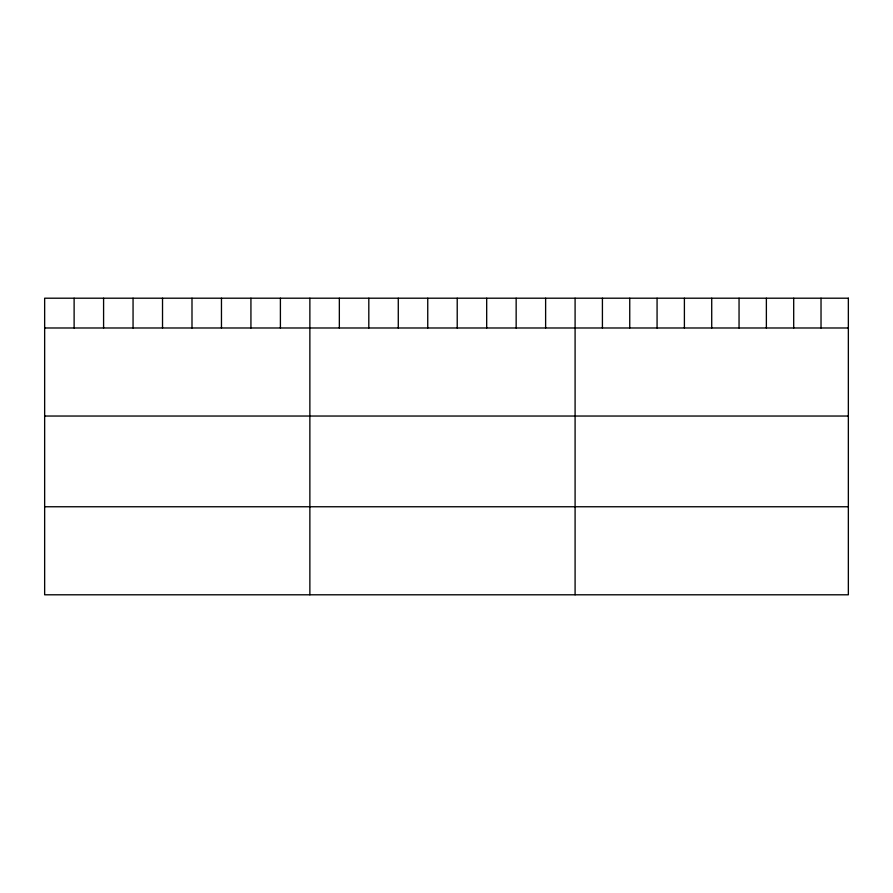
<?xml version="1.0" encoding="UTF-8"?>
<svg xmlns="http://www.w3.org/2000/svg" width="893" height="893" viewBox="0 0 893 893"><rect width="100%" height="100%" fill="white"/><g stroke="black" fill="none" stroke-linecap="round" stroke-linejoin="round"><path stroke-width="1.34" d="M44.65 327.988L848.35 327.988M44.65 416.038L848.35 416.038M44.65 506.755L848.35 506.755M821.024 298.206L821.024 327.988M793.698 298.206L793.698 327.988M766.373 298.206L766.373 327.988M739.047 298.206L739.047 327.988M711.721 298.206L711.721 327.988M684.395 298.206L684.395 327.988M657.069 298.206L657.069 327.988M629.744 298.206L629.744 327.988M602.418 298.206L602.418 327.988M575.092 298.206L575.092 594.794M545.623 298.206L545.623 327.988M516.154 298.206L516.154 327.988M486.685 298.206L486.685 327.988M457.216 298.206L457.216 327.988M427.747 298.206L427.747 327.988M398.278 298.206L398.278 327.988M368.809 298.206L368.809 327.988M339.34 298.206L339.34 327.988M309.871 298.206L309.871 594.794M280.402 298.206L280.402 327.988M250.933 298.206L250.933 327.988M221.464 298.206L221.464 327.988M191.995 298.206L191.995 327.988M162.526 298.206L162.526 327.988M133.057 298.206L133.057 327.988M103.588 298.206L103.588 327.988M74.119 298.206L74.119 327.988M848.35 298.206L44.65 298.206L44.65 594.794L848.35 594.794L848.35 298.206"/></g></svg>
